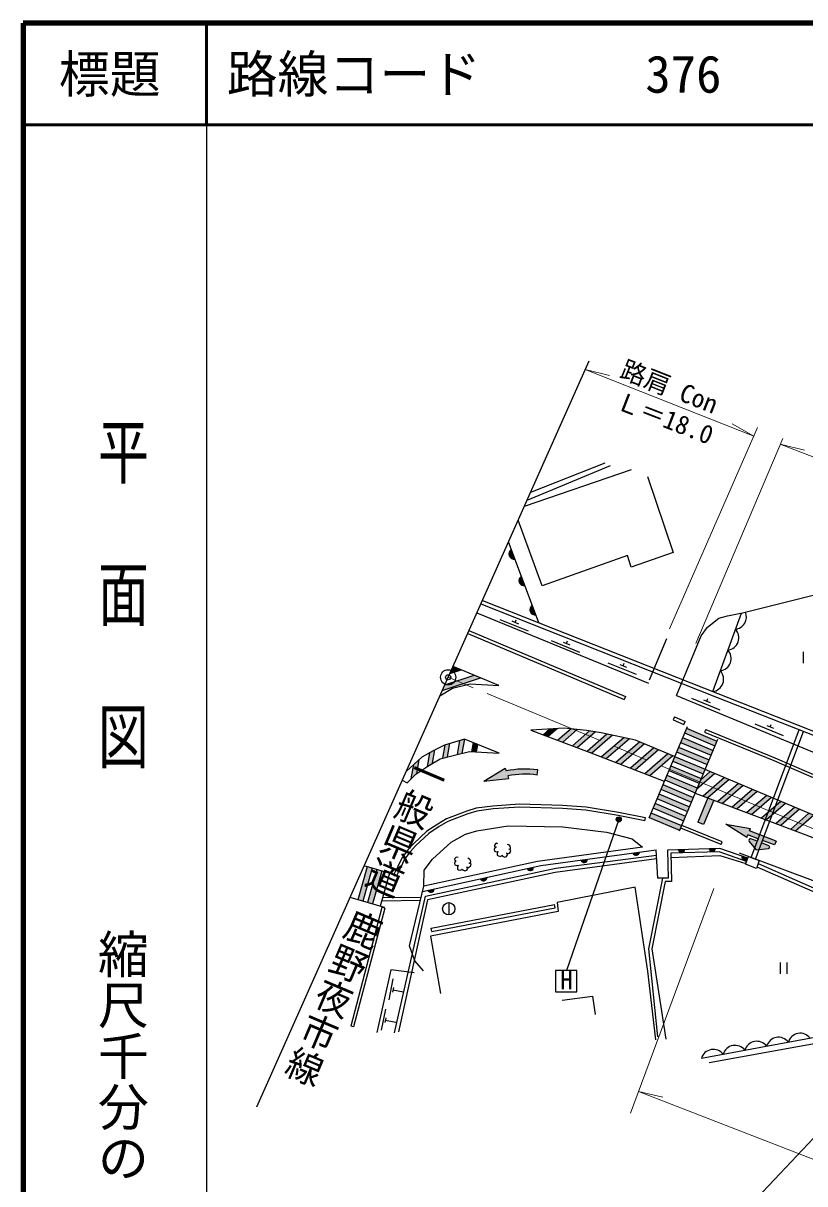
# Model space of a CAD drawing. Units: millimetres at full size, sheet at 1:1000; details may follow other scales. Extents: x 40000 to 680000, y 20000 to 380000.
# Drawn here: x 40000 to 116813, y 265925 to 380000 of the extents above; entities that cross this region are included whole.
import ezdxf
from ezdxf.enums import TextEntityAlignment as Align

# ---------------------------------------------------------------- set-up
doc = ezdxf.new("R2010")
doc.units = ezdxf.units.MM
doc.header["$LTSCALE"] = 1000
doc.header["$PDMODE"] = 32
doc.header["$PDSIZE"] = 500
doc.linetypes.add('CHAIN', pattern=[18.5, 12, -1.5, 3.5, -1.5])
for name, color, linetype, lineweight in [('M-BGD', 7, 'Continuous', 25), ('M-BGD-EXST', 7, 'Continuous', 25), ('M-BMK', 2, 'CHAIN', 13), ('M-BMK-OTRS', 5, 'Continuous', 25), ('M-BMK-SRVR', 3, 'Continuous', 25), ('M-STR-HTXT', 7, 'Continuous', 13), ('M-STR-STRC', 7, 'Continuous', 25), ('M-TTL', 2, 'Continuous', 140), ('M-TTL-BAND', 7, 'Continuous', 25), ('M-TTL-LINE', 7, 'Continuous', 50)]:
    doc.layers.add(name, color=color, linetype=linetype, lineweight=lineweight)
doc.layers.add('M-OTRS', color=6, linetype='Continuous')
doc.layers.add('M-TTL-TXT', color=7, linetype='Continuous')
doc.styles.add('@ＭＳ ゴシック', font='')
doc.styles.add('ＭＳ ゴシック', font='')
doc.styles.get('@ＭＳ ゴシック').set_extended_font_data('@MS Gothic')
doc.styles.get('ＭＳ ゴシック').set_extended_font_data('MS Gothic')

msp = doc.modelspace()

# ---------------------------------------------------------------- hatches: boundary and pattern name
at = {"layer": 'M-BGD'}
for points in [[(88321, 327332), (87972, 328259, 0.82183)], [(89306, 324718), (88957, 325646, 0.82183)], [(90389, 321846), (90039, 322774, 0.82183)], [(108037, 298877), (107411, 298856, 0.84072)], [(95444, 297819), (94824, 297735, 0.84072)], [(100548, 298515), (99928, 298431, 0.84072)], [(105012, 298774), (104387, 298753, 0.84072)], [(111219, 297913), (110629, 298122, 0.84072)], [(90144, 297036), (89533, 296903, 0.84072)], [(85564, 296035), (84952, 295902, 0.84072)], [(80383, 294903), (79772, 294770, 0.84072)]]:
    msp.add_hatch(color=256, dxfattribs=at).paths.add_polyline_path(points)
at = {"layer": 'M-BGD-EXST'}
msp.add_hatch(color=256, dxfattribs=at).paths.add_polyline_path([(98308, 301620, 1), (98747, 301859, 0.41421), (98408, 301959, 0.41421)])
at = {"layer": 'M-STR-STRC'}
for points in [[(82071, 316392), (81929, 316073), (82326, 316206, 0.10649)], [(82413, 316710), (82177, 316631), (82071, 316392, -0.10649), (82326, 316206), (83047, 316447)], [(83247, 315091), (82616, 315354), (82378, 315274, -0.32705), (81538, 314993), (81432, 314957), (81183, 314399)], [(82378, 315274), (81538, 314993, 0.32705)], [(84949, 315661), (84315, 315923), (82616, 315354), (83247, 315091)], [(92501, 310671), (91765, 310628), (91110, 310059), (91588, 309878)], [(94452, 310578), (93838, 310641), (92544, 309516), (93021, 309335)], [(96232, 310336), (95658, 310433), (93977, 308973), (94454, 308792)], [(107989, 308977), (108183, 309438), (105187, 310697), (104994, 310236)], [(81944, 309204), (81462, 309059), (81236, 307770), (81713, 307889)], [(83391, 309634), (83383, 309637), (82909, 309494), (82668, 308123), (83145, 308238)], [(84670, 309114), (84243, 309287), (84087, 308398), (84540, 308375)], [(97912, 310007), (97359, 310122), (95410, 308429), (95615, 308352), (95886, 308247)], [(99570, 309659), (99017, 309775), (96834, 307878), (97309, 307694)], [(101058, 309163), (100596, 309358), (98257, 307326), (98731, 307142)], [(107602, 308055), (107795, 308516), (104800, 309776), (104606, 309315)], [(80464, 308578), (80296, 308495), (79957, 308295), (79720, 306948), (79778, 306987), (80232, 307258)], [(102444, 308579), (101982, 308774), (99680, 306774), (100154, 306590)], [(103830, 307995), (103368, 308189), (101103, 306222), (101577, 306037)], [(107214, 307133), (107408, 307594), (104412, 308854), (104218, 308393)], [(78922, 307606), (78381, 307127), (78136, 305732), (78591, 306187), (78684, 306249)], [(103637, 307010), (103493, 306669), (106494, 305421), (106633, 305750)], [(104025, 307932), (103831, 307471), (106826, 306211), (107020, 306672)], [(90571, 306597, 0.08366), (87459, 306509), (87371, 306772), (85270, 305510), (87707, 305768), (87619, 306031, -0.08183), (90502, 306102)], [(103249, 306088), (103056, 305627), (106051, 304368), (106245, 304829)], [(106439, 305290), (106494, 305421), (103493, 306669), (103443, 306549)], [(107988, 306241), (107526, 306436), (106573, 305609), (106178, 304670)], [(109373, 305657), (108911, 305852), (106823, 304038), (107301, 303857)], [(105664, 303446), (105857, 303907), (102862, 305166), (102668, 304706)], [(110759, 305073), (110297, 305267), (108257, 303495), (108735, 303314)], [(112145, 304488), (111683, 304683), (109691, 302952), (110168, 302771)], [(102474, 304245), (102280, 303784), (105276, 302524), (105470, 302985)], [(107859, 303645), (107285, 303863), (106307, 301480), (106875, 301247)], [(113531, 303904), (113069, 304099), (111124, 302409), (111602, 302228)], [(114917, 303319), (114455, 303514), (112558, 301867), (113036, 301686)], [(104501, 300680), (104694, 301141), (101699, 302401), (101505, 301940)], [(104888, 301602), (105082, 302063), (102087, 303323), (101893, 302862)], [(116303, 302735), (115841, 302930), (113992, 301324), (114470, 301143)], [(117689, 302151), (117227, 302345), (115426, 300781), (115903, 300600)], [(112573, 299422), (112672, 299679), (113853, 299226), (113995, 299597), (111370, 300604), (111469, 300860), (109061, 301276), (111130, 299976), (111228, 300232), (112236, 299846), (112137, 299589), (111512, 299829, 0.77336), (111343, 299593), (112060, 298735), (113231, 298867, 0.78564), (113268, 299156)], [(74282, 296941), (73801, 297077), (72885, 293838), (73366, 293702)], [(75244, 296669), (74763, 296805), (73847, 293566), (74328, 293430)]]:
    msp.add_hatch(color=256, dxfattribs=at).paths.add_polyline_path(points)

# ---------------------------------------------------------------- linework, layer by layer
at = {"layer": 'M-BGD'}
for p, q in [((97156, 336762), (89853, 333863)), ((89257, 332527), (99787, 336134)), ((97678, 336501), (89501, 333075)), ((90679, 321075), (87690, 329008)), ((84595, 322059), (101466, 315121)), ((107762, 314305), (110578, 322013)), ((86847, 321403), (89621, 320262)), ((88025, 321243), (88672, 320977)), ((88348, 321110), (88454, 321366)), ((83683, 320011), (99076, 313519)), ((83804, 320298), (99197, 313806)), ((101567, 315457), (103263, 319522)), ((91887, 319336), (94662, 318194)), ((93065, 319176), (93712, 318909)), ((93389, 319042), (93494, 319299)), ((97453, 317142), (100227, 316001)), ((116661, 318215), (116661, 317097)), ((98630, 316982), (99278, 316716)), ((98954, 316849), (99060, 317105)), ((99197, 313806), (99076, 313519)), ((105684, 313662), (108459, 312521)), ((106862, 313502), (107509, 313236)), ((107185, 313369), (107291, 313626)), ((104002, 311827), (103873, 311543)), ((103873, 311543), (104923, 311068)), ((104002, 311827), (105051, 311351)), ((104923, 311068), (105051, 311351)), ((107078, 310590), (106960, 310302)), ((111537, 298004), (116276, 310554)), ((111901, 311121), (114675, 309980)), ((111955, 297847), (116692, 310390)), ((113078, 310961), (113726, 310695)), ((113402, 310828), (113507, 311084)), ((101088, 301604), (101145, 301884)), ((104633, 300886), (104740, 301151)), ((108586, 299285), (104633, 300886)), ((108693, 299549), (104740, 301151)), ((108586, 299285), (108693, 299549)), ((112113, 297093), (129156, 289579)), ((112226, 297394), (129269, 289880)), ((75988, 296459), (75072, 293219)), ((76693, 296166), (76410, 296203)), ((75219, 293741), (79041, 293788)), ((75314, 294078), (79115, 294091)), ((80092, 291054), (92199, 293380)), ((81818, 293561), (81818, 292361)), ((92266, 293033), (92199, 293380)), ((75255, 293087), (72200, 281433)), ((75531, 293015), (72476, 281361)), ((75531, 293015), (75255, 293087)), ((80158, 290707), (92266, 293033)), ((80158, 290707), (80092, 291054)), ((114390, 287690), (114390, 286572)), ((115057, 287690), (115057, 286572)), ((76334, 286055), (75919, 283996)), ((76381, 285224), (76284, 284744)), ((76332, 284984), (77362, 284777)), ((75603, 283083), (75189, 281025)), ((75650, 282253), (75553, 281772)), ((75602, 282012), (76631, 281805)), ((131939, 282226), (107409, 277813)), ((72476, 281361), (72200, 281433))]:
    msp.add_line(p, q, dxfattribs=at)
for points in [[(101370, 335436), (103862, 327984), (99764, 326538), (99382, 327669), (90995, 324710), (88643, 331148)], [(104207, 313936), (106645, 319790), (107242, 320623), (108355, 321518), (109222, 321736), (110686, 322035), (122763, 325065)], [(84985, 322934), (108134, 313761), (128563, 305714), (174630, 287233), (183666, 283581)], [(85135, 323272), (108270, 314104), (128699, 306057), (174768, 287575), (183776, 283934)], [(104207, 313936), (124441, 305538), (123716, 310538), (126412, 310830), (127207, 304375), (154042, 292927), (179665, 282325), (185499, 279906), (186458, 286896), (185760, 288539)], [(106960, 310302), (113760, 307520), (123768, 303198)], [(107078, 310590), (113881, 307807), (123892, 303484)], [(101145, 301884), (98511, 302422), (95326, 302944), (93015, 303110), (88761, 303234), (86162, 303055), (84511, 302839), (83611, 302558), (81602, 301806), (80738, 301289), (79677, 300569), (78342, 299348), (77838, 298783), (77230, 297981), (76811, 297111), (76427, 296335), (76410, 296203)], [(101088, 301604), (98459, 302141), (95293, 302661), (93001, 302825), (88767, 302949), (86191, 302771), (84572, 302560), (83703, 302288), (81726, 301548), (80892, 301048), (79854, 300345), (78545, 299148), (78059, 298602), (77474, 297831), (77067, 296986), (76704, 296251), (76693, 296166)], [(79324, 286843), (78488, 287839), (77950, 289312), (79377, 295163), (79411, 296760), (80224, 297836), (82071, 299511), (83478, 300298), (84566, 300628), (87659, 301110), (93041, 301007), (97337, 300498), (99860, 299836), (100851, 299017), (90531, 297600), (79377, 295163)], [(86651, 299355), (86523, 299401), (86411, 299356), (86305, 299222), (86324, 299092), (86407, 299033), (86467, 299022), (86361, 298961), (86297, 298772), (86329, 298635), (86510, 298566), (86658, 298585), (86581, 298388), (86578, 298222), (86702, 298146), (86884, 298107), (87009, 298163), (87042, 298225), (87094, 298142), (87326, 298039), (87500, 298107), (87598, 298267), (87557, 298379), (87486, 298431), (87679, 298383), (87871, 298495), (87924, 298694), (87853, 298771), (87725, 298803), (87882, 298847), (87904, 298936), (87863, 299106), (87781, 299196), (87609, 299274)], [(111211, 297915), (108460, 298891), (103312, 298716), (103387, 295960), (102824, 295955), (101459, 289027), (102339, 280364)], [(76489, 280772), (79532, 294194), (92361, 296962), (102227, 298229)], [(102251, 297877), (92291, 296527), (79744, 293840), (76876, 280857)], [(79253, 294657), (90883, 297197), (102193, 298739)], [(82742, 297998), (82614, 298044), (82502, 297999), (82396, 297865), (82415, 297735), (82498, 297676), (82558, 297665), (82452, 297604), (82388, 297415), (82420, 297278), (82601, 297209), (82749, 297228), (82672, 297031), (82669, 296865), (82793, 296789), (82975, 296751), (83100, 296806), (83133, 296868), (83185, 296785), (83417, 296682), (83591, 296751), (83689, 296910), (83648, 297022), (83577, 297074), (83770, 297026), (83962, 297138), (84015, 297338), (83943, 297414), (83816, 297446), (83973, 297491), (83995, 297579), (83954, 297749), (83872, 297839), (83699, 297917)], [(111099, 297616), (108410, 298569), (103641, 298407), (103716, 295642), (103088, 295637), (101782, 289012), (103168, 280152)], [(102824, 295955), (102378, 295952), (102193, 298739)], [(103652, 298012), (108476, 298182), (111015, 297393)], [(110355, 298447), (145242, 285369), (166919, 277212), (177672, 272456), (189514, 267399), (193453, 259124), (196335, 240989)], [(102183, 280087), (101386, 286815), (100140, 295074), (92470, 293584), (92570, 292692), (80021, 290271), (81002, 284625)], [(78417, 286644), (76141, 286966), (74744, 280792)], [(92968, 283962), (95946, 284374), (96202, 282561)], [(106651, 278259), (130364, 282673), (130197, 284446), (131144, 285117)]]:
    msp.add_lwpolyline(points, dxfattribs=at)
msp.add_lwpolyline([(111281, 298100), (112342, 297702), (112052, 296929), (110991, 297327)], close=True, dxfattribs=at)
msp.add_circle((81818, 292961), 600, dxfattribs=at)
for centre, radius, start, end in [((88238, 327830), 505, 121.82026, 279.47845), ((89223, 325216), 505, 121.82026, 279.47845), ((90305, 322344), 505, 121.82026, 279.47845), ((109856, 321640), 1218, 276.79839, 22.66422), ((109110, 319598), 1218, 276.79839, 43.05601), ((108364, 317557), 1218, 276.79839, 43.05601), ((107618, 315515), 1218, 276.79839, 43.05601), ((107722, 298921), 318, 191.83714, 352.05488), ((95126, 297831), 318, 197.65503, 357.87276), ((100231, 298527), 318, 197.65503, 357.87276), ((104697, 298818), 318, 191.83714, 352.05488), ((110942, 298069), 318, 170.36549, 330.58322), ((89827, 297023), 318, 202.21508, 2.43281), ((85246, 296022), 318, 202.21508, 2.43281), ((80066, 294890), 318, 202.21508, 2.43281), ((116367, 279507), 1218, 37.41473, 163.67234), ((109957, 278314), 1218, 37.41473, 163.67234), ((112094, 278712), 1218, 37.41473, 163.67234), ((114230, 279110), 1218, 37.41473, 163.67234), ((107820, 277917), 1218, 37.41473, 163.67234)]:
    msp.add_arc(centre, radius, start, end, dxfattribs=at)
at = {"layer": 'M-BGD-EXST'}
for p, q in [((98527, 301739), (93410, 286905)), ((94422, 286901), (92322, 286901)), ((92322, 286901), (92322, 284801)), ((94422, 284801), (94422, 286901)), ((92322, 284801), (94422, 284801))]:
    msp.add_line(p, q, dxfattribs=at)
msp.add_circle((98527, 301739), 250, dxfattribs=at)
at = {"layer": 'M-BMK'}
msp.add_lwpolyline([(310541, 252932), (302132, 252712), (291248, 252677), (281657, 253112), (271229, 253881), (263094, 254570), (251746, 256057), (238834, 258274), (225506, 261087), (214986, 263702), (204862, 266653), (196445, 269349), (189822, 271701), (182488, 274586), (173924, 278063), (153869, 286175), (113769, 302394), (81766, 315707)], dxfattribs=at)
at = {"layer": 'M-BMK-OTRS'}
msp.add_line((62965, 273497), (95625, 346823), dxfattribs=at)
at = {"layer": 'M-BMK-SRVR'}
msp.add_circle((81766, 315707), 750, dxfattribs=at)
at = {"layer": 'M-OTRS'}
msp.add_point((81766, 315707), dxfattribs=at)
msp.add_point((81766, 315707), dxfattribs=at)
at = {"layer": 'M-STR-HTXT'}
for p, q in [((111802, 339424), (95238, 345956)), ((95238, 345956), (97625, 345382)), ((112171, 340267), (103511, 320466)), ((111802, 339424), (109666, 340634)), ((114657, 339197), (106100, 319019)), ((114408, 338610), (134453, 330842)), ((114408, 338610), (116798, 338050)), ((107860, 294954), (99687, 272851)), ((180334, 244042), (100480, 274994)), ((100480, 274994), (102870, 274434))]:
    msp.add_line(p, q, dxfattribs=at)
at = {"layer": 'M-STR-STRC'}
for p, q in [((81929, 316073), (83047, 316447)), ((82177, 316631), (82413, 316710)), ((81183, 314399), (84949, 315661)), ((81432, 314957), (84315, 315923)), ((91765, 310628), (91110, 310059)), ((92501, 310671), (91588, 309878)), ((93838, 310641), (92544, 309516)), ((94452, 310578), (93021, 309335)), ((95658, 310433), (93977, 308973)), ((96232, 310336), (94454, 308792)), ((105248, 310841), (101470, 301856)), ((105187, 310697), (108183, 309438)), ((81713, 307889), (81944, 309204)), ((82668, 308123), (82909, 309494)), ((83145, 308238), (83391, 309634)), ((84087, 308398), (84243, 309287)), ((97359, 310122), (95410, 308429)), ((97912, 310007), (95886, 308247)), ((99017, 309775), (96834, 307878)), ((99570, 309659), (97309, 307694)), ((100596, 309358), (98257, 307326)), ((101058, 309163), (98731, 307142)), ((108244, 309582), (104456, 300575)), ((104606, 309315), (107602, 308055)), ((104800, 309776), (107795, 308516)), ((104994, 310236), (107989, 308977)), ((79720, 306948), (79957, 308295)), ((80232, 307258), (80464, 308578)), ((81236, 307770), (81462, 309059)), ((84540, 308375), (84670, 309114)), ((101982, 308774), (99680, 306774)), ((102444, 308579), (100154, 306590)), ((103368, 308189), (101103, 306222)), ((104218, 308393), (107214, 307133)), ((104412, 308854), (107408, 307594)), ((78136, 305732), (78381, 307127)), ((78684, 306249), (78922, 307606)), ((103830, 307995), (101577, 306037)), ((103637, 307010), (106633, 305750)), ((103831, 307471), (106826, 306211)), ((104025, 307932), (107020, 306672)), ((85270, 305510), (87706, 305768)), ((87619, 306031), (87707, 305768)), ((90502, 306102), (90571, 306597)), ((103249, 306088), (106245, 304829)), ((103443, 306549), (106439, 305290)), ((107988, 306241), (106178, 304670)), ((107526, 306436), (106573, 305609)), ((108911, 305852), (106823, 304038)), ((102668, 304706), (105664, 303446)), ((102862, 305166), (105857, 303907)), ((103056, 305627), (106051, 304368)), ((109373, 305657), (107301, 303857)), ((110297, 305267), (108257, 303495)), ((110759, 305073), (108735, 303314)), ((111683, 304683), (109691, 302952)), ((102280, 303784), (105276, 302524)), ((102474, 304245), (105470, 302985)), ((107285, 303863), (106307, 301480)), ((107859, 303645), (106875, 301247)), ((112145, 304488), (110168, 302771)), ((113069, 304099), (111124, 302409)), ((113531, 303904), (111602, 302228)), ((114455, 303514), (112558, 301867)), ((101699, 302401), (104694, 301141)), ((101893, 302862), (104888, 301602)), ((102087, 303323), (105082, 302063)), ((114917, 303319), (113036, 301686)), ((115841, 302930), (113992, 301324)), ((116303, 302735), (114470, 301143)), ((117227, 302345), (115426, 300781)), ((101505, 301940), (104501, 300680)), ((106875, 301247), (106307, 301480)), ((109061, 301276), (111469, 300860)), ((111130, 299976), (109061, 301276)), ((117689, 302151), (115903, 300600)), ((111130, 299976), (111228, 300232)), ((112236, 299846), (111228, 300232)), ((111370, 300604), (111469, 300860)), ((113995, 299597), (111370, 300604)), ((112060, 298735), (111343, 299593)), ((112137, 299589), (111512, 299829)), ((112236, 299846), (112137, 299589)), ((112672, 299679), (112573, 299422)), ((113268, 299156), (112573, 299422)), ((113853, 299226), (112672, 299679)), ((113995, 299597), (113853, 299226)), ((112060, 298735), (113231, 298867)), ((73801, 297077), (72885, 293838)), ((74282, 296941), (73366, 293702)), ((76427, 296335), (73505, 297161)), ((74763, 296805), (73847, 293566)), ((75244, 296669), (74328, 293430)), ((75511, 293095), (72121, 294054)), ((134962, 288740), (103472, 255382))]:
    msp.add_line(p, q, dxfattribs=at)
for points in [[(80955, 313886), (82196, 314641), (83915, 315077), (86751, 314915), (82244, 316780)], [(104018, 307915), (100192, 309529), (96803, 310239), (95358, 310485), (93160, 310710), (89900, 310518)], [(89900, 310518), (95615, 308352), (102996, 305486)], [(77256, 305583), (77732, 305327), (78591, 306187), (79778, 306987), (80985, 307708), (82254, 308023), (83859, 308410), (86763, 308263), (83383, 309637), (81393, 309038), (80296, 308495), (79191, 307843), (77661, 306490)], [(85270, 305510), (87371, 306772), (87459, 306509)], [(106037, 304335), (118389, 299659), (181505, 275214), (168605, 280823), (141073, 292290), (107012, 306653)]]:
    msp.add_lwpolyline(points, dxfattribs=at)
for centre, radius, start, end in [((89276, 297318), 9369, 82.05822, 101.1869), ((89276, 297318), 8869, 82.05822, 100.77129), ((111458, 299689), 150, 69.02249, 219.89066), ((113214, 299016), 150, 276.40384, 69.02249)]:
    msp.add_arc(centre, radius, start, end, dxfattribs=at)
at = {"layer": 'M-TTL'}
for p, q in [((40000, 380000), (40000, 20000)), ((680000, 380000), (40000, 380000))]:
    msp.add_line(p, q, dxfattribs=at)
at = {"layer": 'M-TTL-BAND'}
msp.add_line((58000, 370000), (58000, 20000), dxfattribs=at)
at = {"layer": 'M-TTL-LINE'}
for p, q in [((58000, 380000), (58000, 370000)), ((40000, 370000), (680000, 370000))]:
    msp.add_line(p, q, dxfattribs=at)

# ---------------------------------------------------------------- texts
at = {"layer": 'M-BGD-EXST', "style": 'ＭＳ ゴシック'}
msp.add_text('H', height=1833, dxfattribs=at).set_placement((92774, 284493), align=Align.BOTTOM_LEFT)
at = {"layer": 'M-STR-HTXT', "style": 'ＭＳ ゴシック'}
for s, rotation, p in [('路肩 Con', 338.479, (98315, 344742)), ('Ｌ＝18.0', 338.819, (97863, 341648))]:
    msp.add_text(s, height=1833, rotation=rotation, dxfattribs=at).set_placement(p, align=Align.BOTTOM_LEFT)
at = {"layer": 'M-STR-HTXT', "style": '@ＭＳ ゴシック', "width": 1.05}
msp.add_text('一般県道 鹿野夜市線', height=2566, rotation=247.017, dxfattribs=at).set_placement((65039, 276557), align=Align.BOTTOM_RIGHT)
at = {"layer": 'M-TTL-BAND', "style": '@ＭＳ ゴシック', "width": 1.4}
msp.add_text('平  面  図', height=3666, rotation=270, dxfattribs=at).set_placement((49777, 306475), align=Align.MIDDLE_RIGHT)
at = {"layer": 'M-TTL-BAND', "style": '@ＭＳ ゴシック'}
msp.add_text('縮尺千分の一', height=3666, rotation=270, dxfattribs=at).set_placement((49777, 261030), align=Align.MIDDLE_RIGHT)
at = {"layer": 'M-TTL-TXT', "style": 'ＭＳ ゴシック'}
msp.add_text('標題', height=3666, dxfattribs=at).set_placement((48500, 375000), align=Align.MIDDLE_CENTER)
for s, p in [('路線コード', (60000, 375000)), ('376', (101142, 375000))]:
    msp.add_text(s, height=3666, dxfattribs=at).set_placement(p, align=Align.MIDDLE_LEFT)

doc.saveas('drawing.dxf')
